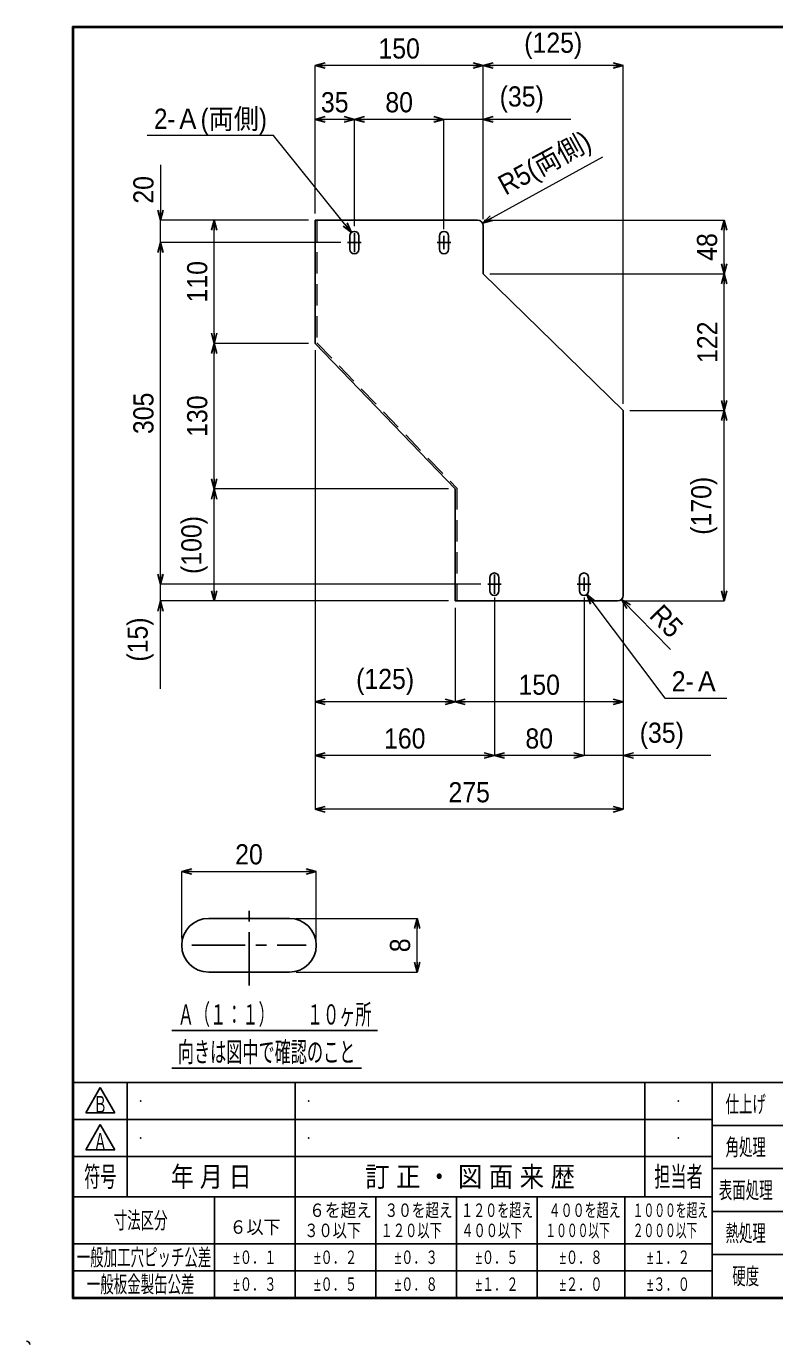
# Model space of a CAD drawing. Header units: millimetres. Extents: x -891 to 850, y -630 to 547.
# Drawn here: x -891 to -222, y -630 to 547 of the extents above; entities that cross this region are included whole.
import ezdxf
from ezdxf.enums import TextEntityAlignment as Align

# ---------------------------------------------------------------- set-up
doc = ezdxf.new("R2010")
doc.units = ezdxf.units.MM
doc.header["$LTSCALE"] = 1.5
doc.header["$PDSIZE"] = 1
doc.linetypes.add('CENTER', pattern=[50.8, 31.75, -6.35, 6.35, -6.35])
doc.linetypes.add('DASHED', pattern=[19.05, 12.7, -6.35])
for name, color, linetype in [('Layer0012', 7, 'Continuous'), ('Layer0013', 7, 'Continuous'), ('Layer0014', 7, 'Continuous')]:
    doc.layers.add(name, color=color, linetype=linetype)
doc.styles.add('dcStyle0', font='ＭＳ Ｐゴシック', dxfattribs={"width": 0.941176})
doc.dimstyles.new('dc_Radial01', dxfattribs={"dimtxt": 18, "dimasz": 9.000678, "dimexe": 0, "dimexo": 6, "dimgap": 6, "dimtad": 3, "dimdec": 1, "dimdsep": 46, "dimtxsty": 'dcStyle0', "dimblk1": 'OPEN30', "dimblk2": 'OPEN30', "dimsah": 1, "dimcen": 0.09, "dimclrd": 4, "dimclre": 4, "dimclrt": 4, "dimadec": 0, "dimazin": 2, "dimtfac": 1, "dimtdec": 4, "dimtofl": 0, "dimtmove": 0, "dimatfit": 3, "dimfxl": 1, "dimarcsym": 1})
doc.dimstyles.new('dc_Rotated', dxfattribs={"dimtxt": 18, "dimasz": 9.000678, "dimexe": 0, "dimexo": 6, "dimgap": 6, "dimtad": 3, "dimdec": 1, "dimdsep": 46, "dimtxsty": 'dcStyle0', "dimblk1": 'OPEN30', "dimblk2": 'OPEN30', "dimsah": 1, "dimcen": 0.09, "dimclrd": 4, "dimclre": 4, "dimclrt": 4, "dimadec": 0, "dimazin": 2, "dimtfac": 1, "dimtdec": 4, "dimtmove": 0, "dimatfit": 3, "dimfxl": 1, "dimarcsym": 1})

# ---------------------------------------------------------------- blocks, each defined once
blk = doc.blocks.new('DC_GROUP_AAD6-2740_4')
at = {"layer": 'Layer0014', "color": 2, "linetype": 'Continuous', "lineweight": 25}
for p, q in [((-838, -456), (-825, -433.5)), ((-825, -433.5), (-812, -456)), ((-812, -456), (-838, -456))]:
    blk.add_line(p, q, dxfattribs=at)
at = {"layer": 'Layer0014', "color": 2, "style": 'dcStyle0', "width": 0.769682}
blk.add_text('Ａ', height=15, dxfattribs=at).set_placement((-831, -456), (-819, -456), align=Align.FIT)
blk = doc.blocks.new('DC_GROUP_AAD6-2740_5')
at = {"layer": 'Layer0014', "color": 2, "linetype": 'Continuous', "lineweight": 25}
for p, q in [((-838, -423), (-825, -400.5)), ((-825, -400.5), (-812, -423)), ((-812, -423), (-838, -423))]:
    blk.add_line(p, q, dxfattribs=at)
at = {"layer": 'Layer0014', "color": 2, "style": 'dcStyle0', "width": 0.707699}
blk.add_text('Ｂ', height=15, dxfattribs=at).set_placement((-831, -423), (-819, -423), align=Align.FIT)
blk = doc.blocks.new('DC_GROUP_AAD6-2740_11')
at = {"layer": 'Layer0013', "color": 4, "linetype": 'Continuous', "lineweight": 25}
blk.add_line((-761.2, -383.1), (-592, -383.1), dxfattribs=at)
at = {"layer": 'Layer0013', "color": 4, "style": 'dcStyle0', "width": 0.586877}
blk.add_text('向きは図中で確認のこと', height=18, dxfattribs=at).set_placement((-755.8, -377.7), (-597.4, -377.7), align=Align.FIT)
blk = doc.blocks.new('DC_GROUP_AAD6-2740_12')
at = {"layer": 'Layer0013', "color": 4, "linetype": 'Continuous', "lineweight": 25}
blk.add_line((-761.2, -349.6), (-577.6, -349.6), dxfattribs=at)
at = {"layer": 'Layer0013', "color": 4, "style": 'dcStyle0', "width": 0.819365}
blk.add_text('Ａ（１：１）\u3000\u3000１０ヶ所', height=18, dxfattribs=at).set_placement((-755.8, -344.2), (-583, -344.2), align=Align.FIT)
blk = doc.blocks.new('_Open30')
at = {"color": 0, "linetype": 'ByBlock', "lineweight": -2}
for p, q in [((-1, 0.267949), (0, 0)), ((0, 0), (-1, -0.267949)), ((0, 0), (-1, 0))]:
    blk.add_line(p, q, dxfattribs=at)
blk = doc.blocks.new('DC_GROUP_AAD6-2740_13')
at = {"layer": 'Layer0013', "color": 4, "linetype": 'Continuous', "lineweight": 13}
for p, q in [((-390.9, 39.7), (-321.1, -52.8)), ((-321.1, -52.8), (-265.9, -52.8))]:
    blk.add_line(p, q, dxfattribs=at)
at = {"layer": 'Layer0013', "color": 4, "xscale": 9.000691601788276, "yscale": 9.000489481512767, "rotation": 127.0442621201611}
blk.add_blockref('_Open30', (-390.9, 39.7), dxfattribs=at)
at = {"layer": 'Layer0013', "color": 4, "style": 'dcStyle0', "width": 0.962335}
blk.add_text('2-Ａ', height=18, dxfattribs=at).set_placement((-315.1, -46.8), (-271.9, -46.8), align=Align.FIT)
blk = doc.blocks.new('DC_GROUP_AAD6-2740_14')
at = {"layer": 'Layer0013', "color": 4, "linetype": 'Continuous', "lineweight": 13}
for p, q in [((-670.3, 449.4), (-783.1, 449.4)), ((-600.8, 363), (-670.3, 449.4))]:
    blk.add_line(p, q, dxfattribs=at)
at = {"layer": 'Layer0013', "color": 4, "xscale": 9.000691601788276, "yscale": 9.000489481512767, "rotation": 308.8184039771172}
blk.add_blockref('_Open30', (-600.8, 363), dxfattribs=at)
at = {"layer": 'Layer0013', "color": 4, "style": 'dcStyle0', "width": 0.890393}
blk.add_text('2-Ａ(両側)', height=18, dxfattribs=at).set_placement((-777.1, 455.4), (-676.3, 455.4), align=Align.FIT)
blk = doc.blocks.new('*D6')
at = {"layer": 'Layer0012', "color": 4, "linetype": 'Continuous', "lineweight": 13}
for p, q in [((-352.3, 203.9), (-268.3, 203.9)), ((-268.3, 33.9), (-268.3, 203.9)), ((-357.3, 33.9), (-268.3, 33.9))]:
    blk.add_line(p, q, dxfattribs=at)
at = {"layer": 'Layer0012', "color": 4, "xscale": 9.000691601788276, "yscale": 9.000489481512767}
for p, rotation in [((-268.3, 203.9), 90), ((-268.3, 33.9), 270)]:
    blk.add_blockref('_Open30', p, dxfattribs=dict(at, rotation=rotation))
at = {"layer": 'Layer0012', "color": 4, "insert": (-274.3, 118.9), "char_height": 18, "attachment_point": 8, "rotation": 90, "style": 'dcStyle0'}
blk.add_mtext('\\T1.00;(170)', dxfattribs=at)
blk = doc.blocks.new('*D7')
at = {"layer": 'Layer0012', "color": 4, "linetype": 'Continuous', "lineweight": 13}
for p, q in [((-477.3, 325.9), (-268.3, 325.9)), ((-268.3, 203.9), (-268.3, 325.9)), ((-352.3, 203.9), (-268.3, 203.9))]:
    blk.add_line(p, q, dxfattribs=at)
at = {"layer": 'Layer0012', "color": 4, "xscale": 9.000691601788276, "yscale": 9.000489481512767}
for p, rotation in [((-268.3, 325.9), 90), ((-268.3, 203.9), 270)]:
    blk.add_blockref('_Open30', p, dxfattribs=dict(at, rotation=rotation))
at = {"layer": 'Layer0012', "color": 4, "insert": (-274.3, 264.9), "char_height": 18, "attachment_point": 8, "rotation": 90, "style": 'dcStyle0'}
blk.add_mtext('\\T1.00;122', dxfattribs=at)
blk = doc.blocks.new('*D8')
at = {"layer": 'Layer0012', "color": 4, "linetype": 'Continuous', "lineweight": 13}
for p, q in [((-482.3, 373.9), (-268.3, 373.9)), ((-268.3, 325.9), (-268.3, 373.9)), ((-477.3, 325.9), (-268.3, 325.9))]:
    blk.add_line(p, q, dxfattribs=at)
at = {"layer": 'Layer0012', "color": 4, "xscale": 9.000691601788276, "yscale": 9.000489481512767}
for p, rotation in [((-268.3, 373.9), 90), ((-268.3, 325.9), 270)]:
    blk.add_blockref('_Open30', p, dxfattribs=dict(at, rotation=rotation))
at = {"layer": 'Layer0012', "color": 4, "insert": (-274.3, 349.9), "char_height": 18, "attachment_point": 8, "rotation": 90, "style": 'dcStyle0'}
blk.add_mtext('\\T1.00;48', dxfattribs=at)
blk = doc.blocks.new('*D9')
at = {"layer": 'Layer0012', "color": 4, "linetype": 'Continuous', "lineweight": 13}
for p, q in [((-723.3, 33.9), (-723.3, 133.9)), ((-514.3, 133.9), (-723.3, 133.9)), ((-514.3, 33.9), (-723.3, 33.9))]:
    blk.add_line(p, q, dxfattribs=at)
at = {"layer": 'Layer0012', "color": 4, "xscale": 9.000691601788276, "yscale": 9.000489481512767}
for p, rotation in [((-723.3, 133.9), 90), ((-723.3, 33.9), 270)]:
    blk.add_blockref('_Open30', p, dxfattribs=dict(at, rotation=rotation))
at = {"layer": 'Layer0012', "color": 4, "insert": (-729.3, 83.9), "char_height": 18, "attachment_point": 8, "rotation": 90, "style": 'dcStyle0'}
blk.add_mtext('\\T1.00;(100)', dxfattribs=at)
blk = doc.blocks.new('*D10')
at = {"layer": 'Layer0012', "color": 4, "linetype": 'Continuous', "lineweight": 13}
for p, q in [((-723.3, 133.9), (-723.3, 263.9)), ((-639.3, 263.9), (-723.3, 263.9)), ((-514.3, 133.9), (-723.3, 133.9))]:
    blk.add_line(p, q, dxfattribs=at)
at = {"layer": 'Layer0012', "color": 4, "xscale": 9.000691601788276, "yscale": 9.000489481512767}
for p, rotation in [((-723.3, 263.9), 90), ((-723.3, 133.9), 270)]:
    blk.add_blockref('_Open30', p, dxfattribs=dict(at, rotation=rotation))
at = {"layer": 'Layer0012', "color": 4, "insert": (-729.3, 198.9), "char_height": 18, "attachment_point": 8, "rotation": 90, "style": 'dcStyle0'}
blk.add_mtext('\\T1.00;130', dxfattribs=at)
blk = doc.blocks.new('*D11')
at = {"layer": 'Layer0012', "color": 4, "linetype": 'Continuous', "lineweight": 13}
for p, q in [((-723.3, 263.9), (-723.3, 373.9)), ((-639.3, 373.9), (-723.3, 373.9)), ((-639.3, 263.9), (-723.3, 263.9))]:
    blk.add_line(p, q, dxfattribs=at)
at = {"layer": 'Layer0012', "color": 4, "xscale": 9.000691601788276, "yscale": 9.000489481512767}
for p, rotation in [((-723.3, 373.9), 90), ((-723.3, 263.9), 270)]:
    blk.add_blockref('_Open30', p, dxfattribs=dict(at, rotation=rotation))
at = {"layer": 'Layer0012', "color": 4, "insert": (-729.3, 318.9), "char_height": 18, "attachment_point": 8, "rotation": 90, "style": 'dcStyle0'}
blk.add_mtext('\\T1.00;110', dxfattribs=at)
blk = doc.blocks.new('*D12')
at = {"layer": 'Layer0012', "color": 4, "linetype": 'Continuous', "lineweight": 13}
for p, q in [((-771.3, 33.9), (-771.3, 48.9)), ((-485.3, 48.9), (-771.3, 48.9)), ((-514.3, 33.9), (-771.3, 33.9)), ((-771.3, -44.4), (-771.3, 33.9))]:
    blk.add_line(p, q, dxfattribs=at)
at = {"layer": 'Layer0012', "color": 4, "xscale": 9.000691601788276, "yscale": 9.000489481512767, "rotation": 90}
blk.add_blockref('_Open30', (-771.3, 33.9), dxfattribs=at)
at = {"layer": 'Layer0012', "color": 4, "insert": (-777.3, 19.2), "char_height": 18, "attachment_point": 9, "rotation": 90, "style": 'dcStyle0'}
blk.add_mtext('\\T1.00;(15)', dxfattribs=at)
blk = doc.blocks.new('*D13')
at = {"layer": 'Layer0012', "color": 4, "linetype": 'Continuous', "lineweight": 13}
for p, q in [((-771.3, 48.9), (-771.3, 353.9)), ((-610.3, 353.9), (-771.3, 353.9)), ((-485.3, 48.9), (-771.3, 48.9))]:
    blk.add_line(p, q, dxfattribs=at)
at = {"layer": 'Layer0012', "color": 4, "xscale": 9.000691601788276, "yscale": 9.000489481512767}
for p, rotation in [((-771.3, 353.9), 90), ((-771.3, 48.9), 270)]:
    blk.add_blockref('_Open30', p, dxfattribs=dict(at, rotation=rotation))
at = {"layer": 'Layer0012', "color": 4, "insert": (-777.3, 201.4), "char_height": 18, "attachment_point": 8, "rotation": 90, "style": 'dcStyle0'}
blk.add_mtext('\\T1.00;305', dxfattribs=at)
blk = doc.blocks.new('*D14')
at = {"layer": 'Layer0012', "color": 4, "linetype": 'Continuous', "lineweight": 13}
for p, q in [((-771.3, 423.4), (-771.3, 373.9)), ((-771.3, 353.9), (-771.3, 373.9)), ((-639.3, 373.9), (-771.3, 373.9)), ((-610.3, 353.9), (-771.3, 353.9))]:
    blk.add_line(p, q, dxfattribs=at)
at = {"layer": 'Layer0012', "color": 4, "xscale": 9.000691601788276, "yscale": 9.000489481512767, "rotation": 270}
blk.add_blockref('_Open30', (-771.3, 373.9), dxfattribs=at)
at = {"layer": 'Layer0012', "color": 4, "insert": (-777.3, 388.6), "char_height": 18, "attachment_point": 7, "rotation": 90, "style": 'dcStyle0'}
blk.add_mtext('\\T1.00;20', dxfattribs=at)
blk = doc.blocks.new('*D15')
at = {"layer": 'Layer0012', "color": 4, "linetype": 'Continuous', "lineweight": 13}
for p, q in [((-483.3, 463.9), (-518.3, 463.9)), ((-518.3, 365.9), (-518.3, 463.9)), ((-483.3, 374.9), (-483.3, 463.9)), ((-405, 463.9), (-483.3, 463.9))]:
    blk.add_line(p, q, dxfattribs=at)
at = {"layer": 'Layer0012', "color": 4, "xscale": 9.000691601788276, "yscale": 9.000489481512767, "rotation": 180}
blk.add_blockref('_Open30', (-483.3, 463.9), dxfattribs=at)
at = {"layer": 'Layer0012', "color": 4, "insert": (-468.6, 469.9), "char_height": 18, "attachment_point": 7, "style": 'dcStyle0'}
blk.add_mtext('\\T1.00;(35)', dxfattribs=at)
blk = doc.blocks.new('*D16')
at = {"layer": 'Layer0012', "color": 4, "linetype": 'Continuous', "lineweight": 13}
for p, q in [((-518.3, 463.9), (-598.3, 463.9)), ((-598.3, 368.4), (-598.3, 463.9)), ((-518.3, 365.9), (-518.3, 463.9))]:
    blk.add_line(p, q, dxfattribs=at)
at = {"layer": 'Layer0012', "color": 4, "xscale": 9.000691601788276, "yscale": 9.000489481512767}
for p, rotation in [((-598.3, 463.9), 180), ((-518.3, 463.9), 360)]:
    blk.add_blockref('_Open30', p, dxfattribs=dict(at, rotation=rotation))
at = {"layer": 'Layer0012', "color": 4, "insert": (-558.3, 469.9), "char_height": 18, "attachment_point": 8, "style": 'dcStyle0'}
blk.add_mtext('\\T1.00;80', dxfattribs=at)
blk = doc.blocks.new('*D17')
at = {"layer": 'Layer0012', "color": 4, "linetype": 'Continuous', "lineweight": 13}
for p, q in [((-598.3, 463.9), (-633.3, 463.9)), ((-633.3, 379.9), (-633.3, 463.9)), ((-598.3, 368.4), (-598.3, 463.9))]:
    blk.add_line(p, q, dxfattribs=at)
at = {"layer": 'Layer0012', "color": 4, "xscale": 9.000691601788276, "yscale": 9.000489481512767}
for p, rotation in [((-633.3, 463.9), 180), ((-598.3, 463.9), 360)]:
    blk.add_blockref('_Open30', p, dxfattribs=dict(at, rotation=rotation))
at = {"layer": 'Layer0012', "color": 4, "insert": (-615.8, 469.9), "char_height": 18, "attachment_point": 8, "style": 'dcStyle0'}
blk.add_mtext('\\T1.00;35', dxfattribs=at)
blk = doc.blocks.new('*D18')
at = {"layer": 'Layer0012', "color": 4, "linetype": 'Continuous', "lineweight": 13}
for p, q in [((-358.3, 511.9), (-483.3, 511.9)), ((-483.3, 374.9), (-483.3, 511.9)), ((-358.3, 209.9), (-358.3, 511.9))]:
    blk.add_line(p, q, dxfattribs=at)
at = {"layer": 'Layer0012', "color": 4, "xscale": 9.000691601788276, "yscale": 9.000489481512767}
for p, rotation in [((-483.3, 511.9), 180), ((-358.3, 511.9), 360)]:
    blk.add_blockref('_Open30', p, dxfattribs=dict(at, rotation=rotation))
at = {"layer": 'Layer0012', "color": 4, "insert": (-420.8, 517.9), "char_height": 18, "attachment_point": 8, "style": 'dcStyle0'}
blk.add_mtext('\\T1.00;(125)', dxfattribs=at)
blk = doc.blocks.new('*D19')
at = {"layer": 'Layer0012', "color": 4, "linetype": 'Continuous', "lineweight": 13}
for p, q in [((-483.3, 511.9), (-633.3, 511.9)), ((-633.3, 379.9), (-633.3, 511.9)), ((-483.3, 374.9), (-483.3, 511.9))]:
    blk.add_line(p, q, dxfattribs=at)
at = {"layer": 'Layer0012', "color": 4, "xscale": 9.000691601788276, "yscale": 9.000489481512767}
for p, rotation in [((-633.3, 511.9), 180), ((-483.3, 511.9), 360)]:
    blk.add_blockref('_Open30', p, dxfattribs=dict(at, rotation=rotation))
at = {"layer": 'Layer0012', "color": 4, "insert": (-558.3, 517.9), "char_height": 18, "attachment_point": 8, "style": 'dcStyle0'}
blk.add_mtext('\\T1.00;150', dxfattribs=at)
blk = doc.blocks.new('*D20')
at = {"layer": 'Layer0012', "color": 4, "linetype": 'Continuous', "lineweight": 13}
for p, q in [((-508.3, 27.9), (-508.3, -56.1)), ((-358.3, 32.9), (-358.3, -56.1)), ((-358.3, -56.1), (-508.3, -56.1))]:
    blk.add_line(p, q, dxfattribs=at)
at = {"layer": 'Layer0012', "color": 4, "xscale": 9.000691601788276, "yscale": 9.000489481512767}
for p, rotation in [((-508.3, -56.1), 180), ((-358.3, -56.1), 360)]:
    blk.add_blockref('_Open30', p, dxfattribs=dict(at, rotation=rotation))
at = {"layer": 'Layer0012', "color": 4, "insert": (-433.3, -50.1), "char_height": 18, "attachment_point": 8, "style": 'dcStyle0'}
blk.add_mtext('\\T1.00;150', dxfattribs=at)
blk = doc.blocks.new('*D21')
at = {"layer": 'Layer0012', "color": 4, "linetype": 'Continuous', "lineweight": 13}
for p, q in [((-633.3, 257.9), (-633.3, -56.1)), ((-508.3, 27.9), (-508.3, -56.1)), ((-508.3, -56.1), (-633.3, -56.1))]:
    blk.add_line(p, q, dxfattribs=at)
at = {"layer": 'Layer0012', "color": 4, "xscale": 9.000691601788276, "yscale": 9.000489481512767}
for p, rotation in [((-633.3, -56.1), 180), ((-508.3, -56.1), 360)]:
    blk.add_blockref('_Open30', p, dxfattribs=dict(at, rotation=rotation))
at = {"layer": 'Layer0012', "color": 4, "insert": (-570.8, -50.1), "char_height": 18, "attachment_point": 8, "style": 'dcStyle0'}
blk.add_mtext('\\T1.00;(125)', dxfattribs=at)
blk = doc.blocks.new('*D22')
at = {"layer": 'Layer0012', "color": 4, "linetype": 'Continuous', "lineweight": 13}
for p, q in [((-393.3, 36.9), (-393.3, -104.1)), ((-358.3, 32.9), (-358.3, -104.1)), ((-358.3, -104.1), (-393.3, -104.1)), ((-280, -104.1), (-358.3, -104.1))]:
    blk.add_line(p, q, dxfattribs=at)
at = {"layer": 'Layer0012', "color": 4, "xscale": 9.000691601788276, "yscale": 9.000489481512767, "rotation": 180}
blk.add_blockref('_Open30', (-358.3, -104.1), dxfattribs=at)
at = {"layer": 'Layer0012', "color": 4, "insert": (-343.6, -98.1), "char_height": 18, "attachment_point": 7, "style": 'dcStyle0'}
blk.add_mtext('\\T1.00;(35)', dxfattribs=at)
blk = doc.blocks.new('*D23')
at = {"layer": 'Layer0012', "color": 4, "linetype": 'Continuous', "lineweight": 13}
for p, q in [((-473.3, 36.9), (-473.3, -104.1)), ((-393.3, 36.9), (-393.3, -104.1)), ((-393.3, -104.1), (-473.3, -104.1))]:
    blk.add_line(p, q, dxfattribs=at)
at = {"layer": 'Layer0012', "color": 4, "xscale": 9.000691601788276, "yscale": 9.000489481512767}
for p, rotation in [((-473.3, -104.1), 180), ((-393.3, -104.1), 360)]:
    blk.add_blockref('_Open30', p, dxfattribs=dict(at, rotation=rotation))
at = {"layer": 'Layer0012', "color": 4, "insert": (-433.3, -98.1), "char_height": 18, "attachment_point": 8, "style": 'dcStyle0'}
blk.add_mtext('\\T1.00;80', dxfattribs=at)
blk = doc.blocks.new('*D24')
at = {"layer": 'Layer0012', "color": 4, "linetype": 'Continuous', "lineweight": 13}
for p, q in [((-633.3, 257.9), (-633.3, -104.1)), ((-473.3, 36.9), (-473.3, -104.1)), ((-473.3, -104.1), (-633.3, -104.1))]:
    blk.add_line(p, q, dxfattribs=at)
at = {"layer": 'Layer0012', "color": 4, "xscale": 9.000691601788276, "yscale": 9.000489481512767}
for p, rotation in [((-633.3, -104.1), 180), ((-473.3, -104.1), 360)]:
    blk.add_blockref('_Open30', p, dxfattribs=dict(at, rotation=rotation))
at = {"layer": 'Layer0012', "color": 4, "insert": (-553.3, -98.1), "char_height": 18, "attachment_point": 8, "style": 'dcStyle0'}
blk.add_mtext('\\T1.00;160', dxfattribs=at)
blk = doc.blocks.new('*D25')
at = {"layer": 'Layer0012', "color": 4, "linetype": 'Continuous', "lineweight": 13}
for p, q in [((-633.3, 257.9), (-633.3, -152.1)), ((-358.3, 32.9), (-358.3, -152.1)), ((-358.3, -152.1), (-633.3, -152.1))]:
    blk.add_line(p, q, dxfattribs=at)
at = {"layer": 'Layer0012', "color": 4, "xscale": 9.000691601788276, "yscale": 9.000489481512767}
for p, rotation in [((-633.3, -152.1), 180), ((-358.3, -152.1), 360)]:
    blk.add_blockref('_Open30', p, dxfattribs=dict(at, rotation=rotation))
at = {"layer": 'Layer0012', "color": 4, "insert": (-495.8, -146.1), "char_height": 18, "attachment_point": 8, "style": 'dcStyle0'}
blk.add_mtext('\\T1.00;275', dxfattribs=at)
blk = doc.blocks.new('*D45')
at = {"layer": 'Layer0012', "color": 4, "linetype": 'Continuous', "lineweight": 13}
for p, q in [((-752.3, -207.5), (-632.3, -207.5)), ((-752.3, -267.5), (-752.3, -207.5)), ((-632.3, -267.5), (-632.3, -207.5))]:
    blk.add_line(p, q, dxfattribs=at)
at = {"layer": 'Layer0012', "color": 4, "xscale": 9.000691601788276, "yscale": 9.000489481512767}
for p, rotation in [((-752.3, -207.5), 180), ((-632.3, -207.5), 360)]:
    blk.add_blockref('_Open30', p, dxfattribs=dict(at, rotation=rotation))
at = {"layer": 'Layer0012', "color": 4, "insert": (-692.3, -201.5), "char_height": 18, "attachment_point": 8, "style": 'dcStyle0'}
blk.add_mtext('\\T1.00;20', dxfattribs=at)
blk = doc.blocks.new('*D46')
at = {"layer": 'Layer0012', "color": 4, "linetype": 'Continuous', "lineweight": 13}
for p, q in [((-650.3, -249.5), (-542.3, -249.5)), ((-542.3, -297.5), (-542.3, -249.5)), ((-650.3, -297.5), (-542.3, -297.5))]:
    blk.add_line(p, q, dxfattribs=at)
at = {"layer": 'Layer0012', "color": 4, "xscale": 9.000691601788276, "yscale": 9.000489481512767}
for p, rotation in [((-542.3, -249.5), 90), ((-542.3, -297.5), 270)]:
    blk.add_blockref('_Open30', p, dxfattribs=dict(at, rotation=rotation))
at = {"layer": 'Layer0012', "color": 4, "insert": (-548.3, -273.5), "char_height": 18, "attachment_point": 8, "rotation": 90, "style": 'dcStyle0'}
blk.add_mtext('\\T1.00;8', dxfattribs=at)
blk = doc.blocks.new('*D62')
at = {"layer": 'Layer0012', "color": 4, "linetype": 'Continuous', "lineweight": 13}
blk.add_line((-316.2, -9.4), (-359.8, 35.3), dxfattribs=at)
at = {"layer": 'Layer0012', "color": 4, "xscale": 9.000691601788276, "yscale": 9.000489481512767, "rotation": 134.3242272324107}
blk.add_blockref('_Open30', (-359.8, 35.3), dxfattribs=at)
at = {"layer": 'Layer0012', "color": 4, "insert": (-336.2, 19.7), "char_height": 18, "attachment_point": 7, "rotation": 314.3242, "style": 'dcStyle0'}
blk.add_mtext('\\T1.00;R5', dxfattribs=at)
blk = doc.blocks.new('*D70')
at = {"layer": 'Layer0012', "color": 4, "linetype": 'Continuous', "lineweight": 13}
blk.add_line((-376.9, 430.1), (-483.9, 371.3), dxfattribs=at)
at = {"layer": 'Layer0012', "color": 4, "xscale": 9.000691601788276, "yscale": 9.000489481512767, "rotation": 208.7932183573621}
blk.add_blockref('_Open30', (-483.9, 371.3), dxfattribs=at)
at = {"layer": 'Layer0012', "color": 4, "insert": (-460.8, 390.9), "char_height": 18, "attachment_point": 7, "rotation": 28.7932, "style": 'dcStyle0'}
blk.add_mtext('\\T1.00;R5(両側)', dxfattribs=at)
blk = doc.blocks.new('DC_GROUP_AAD6-2740_10')
at = {"color": 2, "linetype": 'CENTER', "lineweight": 25}
for p, q in [((-692.3, -309.5), (-692.3, -237.5)), ((-692.3, -309.5), (-692.3, -237.5)), ((-743.3, -273.5), (-641.3, -273.5))]:
    blk.add_line(p, q, dxfattribs=at)
at = {"color": 3, "linetype": 'Continuous', "lineweight": 25}
for p, q in [((-656.3, -249.5), (-728.3, -249.5)), ((-656.3, -297.5), (-728.3, -297.5))]:
    blk.add_line(p, q, dxfattribs=at)
for centre, start, end in [((-728.3, -273.5), 90, 270), ((-656.3, -273.5), 270, 90)]:
    blk.add_arc(centre, 24, start, end, dxfattribs=at)
blk = doc.blocks.new('DC_GROUP_AAD6-2740_29')
at = {"color": 2, "linetype": 'CENTER', "lineweight": 25}
for p, q in [((-479.3, 48.9), (-467.3, 48.9)), ((-479.3, 48.9), (-467.3, 48.9)), ((-473.3, 57.4), (-473.3, 40.4)), ((-473.3, 54.9), (-473.3, 42.9))]:
    blk.add_line(p, q, dxfattribs=at)
at = {"color": 3, "linetype": 'Continuous', "lineweight": 25}
for p, q in [((-477.3, 42.9), (-477.3, 54.9)), ((-469.3, 42.9), (-469.3, 54.9))]:
    blk.add_line(p, q, dxfattribs=at)
for centre, start, end in [((-473.3, 54.9), 0, 180), ((-473.3, 42.9), 180, 0)]:
    blk.add_arc(centre, 4, start, end, dxfattribs=at)
blk = doc.blocks.new('DC_GROUP_AAD6-2740_28')
at = {"color": 3, "linetype": 'Continuous', "lineweight": 25}
for p, q in [((-633.3, 373.9), (-488.3, 373.9)), ((-633.3, 373.9), (-633.3, 263.9)), ((-483.3, 368.9), (-483.3, 325.9)), ((-602.3, 347.9), (-602.3, 359.9)), ((-594.3, 347.9), (-594.3, 359.9)), ((-522.3, 347.9), (-522.3, 359.9)), ((-514.3, 347.9), (-514.3, 359.9)), ((-483.3, 325.9), (-358.3, 203.9)), ((-633.3, 263.9), (-508.3, 133.9)), ((-358.3, 203.9), (-358.3, 38.9)), ((-508.3, 133.9), (-508.3, 33.9)), ((-397.3, 42.9), (-397.3, 54.9)), ((-389.3, 42.9), (-389.3, 54.9)), ((-363.3, 33.9), (-508.3, 33.9))]:
    blk.add_line(p, q, dxfattribs=at)
at = {"color": 3, "linetype": 'DASHED', "lineweight": 18}
for p, q in [((-631.7, 373.9), (-631.7, 264.5)), ((-631.7, 264.5), (-506.7, 134.5)), ((-506.7, 134.5), (-506.7, 33.9))]:
    blk.add_line(p, q, dxfattribs=at)
at = {"color": 2, "linetype": 'CENTER', "lineweight": 25}
for p, q in [((-604.3, 353.9), (-592.3, 353.9)), ((-604.3, 353.9), (-592.3, 353.9)), ((-598.3, 362.4), (-598.3, 345.4)), ((-598.3, 359.9), (-598.3, 347.9)), ((-524.3, 353.9), (-512.3, 353.9)), ((-518.3, 359.9), (-518.3, 347.9)), ((-399.3, 48.9), (-387.3, 48.9)), ((-393.3, 54.9), (-393.3, 42.9))]:
    blk.add_line(p, q, dxfattribs=at)
at = {"color": 3, "linetype": 'Continuous', "lineweight": 25}
for centre, radius, start, end in [((-488.3, 368.9), 5, 0, 90), ((-598.3, 359.9), 4, 0, 180), ((-518.3, 359.9), 4, 0, 180), ((-598.3, 347.9), 4, 180, 0), ((-518.3, 347.9), 4, 180, 0), ((-393.3, 54.9), 4, 0, 180), ((-393.3, 42.9), 4, 180, 0), ((-363.3, 38.9), 5, 270, 0)]:
    blk.add_arc(centre, radius, start, end, dxfattribs=at)
at = {"linetype": 'Continuous'}
blk.add_blockref('DC_GROUP_AAD6-2740_29', (0, 0), dxfattribs=at)

msp = doc.modelspace()

# ---------------------------------------------------------------- linework, layer by layer
at = {"layer": 'Layer0014', "color": 3, "linetype": 'Continuous', "lineweight": 25}
for p, q in [((849.9, 546.9), (-849.9, 546.9)), ((-849.9, 546.9), (-849.9, -588.9)), ((-849, -588), (-849, 546)), ((-849, 546), (849, 546)), ((849, -396), (-849, -396)), ((-801, -498), (-801, -396)), ((-651, -498), (-651, -396)), ((-339, -498), (-339, -396)), ((-279, -396), (-279, -588)), ((-849, -429), (-279, -429)), ((-279, -434.4), (9, -434.4)), ((-849, -462), (-279, -462)), ((-279, -472.8), (9, -472.8)), ((-849, -498), (-279, -498)), ((-723, -498), (-723, -588)), ((-279, -511.2), (9, -511.2)), ((-279, -540), (-849, -540)), ((-279, -549.6), (9, -549.6)), ((-279, -564), (-849, -564)), ((849, -588), (-849, -588)), ((-849.9, -588.9), (849.9, -588.9))]:
    msp.add_line(p, q, dxfattribs=at)
at = {"layer": 'Layer0014', "color": 4, "linetype": 'Continuous', "lineweight": 25}
for p, q in [((-651, -498), (-651, -588)), ((-579, -498), (-579, -588)), ((-507, -498), (-507, -588)), ((-435, -498), (-435, -588)), ((-357, -498), (-357, -588))]:
    msp.add_line(p, q, dxfattribs=at)
at = {"layer": 'Layer0014', "color": 5, "linetype": 'Continuous', "lineweight": 25}
msp.add_arc((-891, -630), 3, 0, 90, dxfattribs=at)
at = {"layer": 'Layer0014', "color": 5, "linetype": 'Continuous'}
for p in [(-789, -412.5), (-639, -412.5), (-309, -412.5), (-789, -445.5), (-639, -445.5), (-309, -445.5)]:
    msp.add_point(p, dxfattribs=at)

# ---------------------------------------------------------------- block references
at = {"linetype": 'Continuous'}
for name in ['DC_GROUP_AAD6-2740_28', 'DC_GROUP_AAD6-2740_10']:
    msp.add_blockref(name, (0, 0), dxfattribs=at)
at = {"layer": 'Layer0013', "linetype": 'Continuous'}
for name in ['DC_GROUP_AAD6-2740_14', 'DC_GROUP_AAD6-2740_13', 'DC_GROUP_AAD6-2740_12', 'DC_GROUP_AAD6-2740_11']:
    msp.add_blockref(name, (0, 0), dxfattribs=at)
at = {"layer": 'Layer0014', "linetype": 'Continuous'}
for name in ['DC_GROUP_AAD6-2740_5', 'DC_GROUP_AAD6-2740_4']:
    msp.add_blockref(name, (0, 0), dxfattribs=at)

# ---------------------------------------------------------------- texts
at = {"layer": 'Layer0014', "color": 2, "style": 'dcStyle0'}
for s, height, width, p, p2 in [('仕上げ', 15, 0.553553, (-267, -422.7), (-231, -422.7)), ('角処理', 15, 0.55, (-267, -461.1), (-231, -461.1)), ('符号', 18, 0.55, (-839.4, -489), (-810.6, -489)), ('年 月 日', 18, 0.761909, (-762, -489), (-690, -489)), ('訂 正 ・ 図 面 来 歴', 18, 0.858543, (-588.6, -489), (-401.4, -489)), ('担当者', 18, 0.55, (-330.6, -489), (-287.4, -489)), ('表面処理', 15, 0.55, (-273, -499.5), (-225, -499.5)), ('   ６を超え', 12, 0.883925, (-649.8, -516), (-582.6, -516)), ('  ３０を超え', 12, 0.813175, (-577.8, -516), (-510.6, -516)), (' １２０を超え', 12, 0.752912, (-505.8, -516), (-438.6, -516)), (' ４００を超え', 12, 0.752912, (-427.8, -516), (-360.6, -516)), ('１０００を超え', 12, 0.700964, (-349.8, -516), (-282.6, -516)), ('寸法区分', 15, 0.55, (-813, -526.5), (-765, -526.5)), ('   ６以下', 12, 0.917262, (-721.8, -531), (-664.2, -531)), ('  ３０以下', 12, 0.829851, (-649.8, -534), (-592.2, -534)), (' １２０以下', 12, 0.75765, (-577.8, -534), (-520.2, -534)), (' ４００以下', 12, 0.75765, (-505.8, -534), (-448.2, -534)), ('１０００以下', 12, 0.697008, (-427.8, -534), (-370.2, -534)), ('２０００以下', 12, 0.697008, (-349.8, -534), (-292.2, -534)), ('熱処理', 15, 0.55, (-267, -537.9), (-231, -537.9)), ('一般加工穴ピッチ公差', 15, 0.578487, (-846, -559.5), (-726, -559.5)), ('±０．１', 12, 0.725681, (-706.2, -558), (-667.8, -558)), ('±０．２', 12, 0.725681, (-634.2, -558), (-595.8, -558)), ('±０．３', 12, 0.725681, (-562.2, -558), (-523.8, -558)), ('±０．５', 12, 0.725681, (-490.2, -558), (-451.8, -558)), ('±０．８', 12, 0.725681, (-415.2, -558), (-376.8, -558)), ('±１．２', 12, 0.725681, (-337.2, -558), (-298.8, -558)), ('硬度', 15, 0.55, (-261, -576.3), (-237, -576.3)), ('一般板金製缶公差', 15, 0.55, (-837, -583.5), (-741, -583.5)), ('±０．３', 12, 0.725681, (-706.2, -582), (-667.8, -582)), ('±０．５', 12, 0.725681, (-634.2, -582), (-595.8, -582)), ('±０．８', 12, 0.725681, (-562.2, -582), (-523.8, -582)), ('±１．２', 12, 0.725681, (-490.2, -582), (-451.8, -582)), ('±２．０', 12, 0.725681, (-415.2, -582), (-376.8, -582)), ('±３．０', 12, 0.725681, (-337.2, -582), (-298.8, -582))]:
    msp.add_text(s, height=height, dxfattribs=dict(at, width=width)).set_placement(p, p2, align=Align.FIT)

# ---------------------------------------------------------------- dimensions: what is measured, and where the dimension line sits
at = {"layer": 'Layer0012', "linetype": 'Continuous', "lineweight": 13}
for base, p1, p2, override, picture, middle in [((-633.328, 511.886), (-483.328, 368.886), (-633.328, 373.886), {"dimtxt": 18, "dimasz": 9.000678, "dimexe": 0, "dimexo": 6, "dimgap": 6, "dimtad": 3, "dimtih": 0, "dimtoh": 0, "dimdec": 1, "dimlfac": 1, "dimzin": 8, "dimtxsty": 'dcStyle0', "dimblk1": 'Open30', "dimblk2": 'Open30', "dimsah": 1, "dimclrd": 4, "dimclre": 4, "dimclrt": 4, "dimazin": 2, "dimtofl": 1, "dimtolj": 0, "dimtzin": 8, "dimarcsym": 1}, '*D19', (-558.328, 511.886)), ((-633.328, 463.886), (-598.328, 362.386), (-633.328, 373.886), {"dimtxt": 18, "dimasz": 9.000678, "dimexe": 0, "dimexo": 6, "dimgap": 6, "dimtad": 3, "dimtih": 0, "dimtoh": 0, "dimdec": 1, "dimlfac": 1, "dimzin": 8, "dimtxsty": 'dcStyle0', "dimblk1": 'Open30', "dimblk2": 'Open30', "dimsah": 1, "dimclrd": 4, "dimclre": 4, "dimclrt": 4, "dimazin": 2, "dimtofl": 1, "dimtolj": 0, "dimtzin": 8, "dimarcsym": 1}, '*D17', (-615.828, 463.886)), ((-598.328, 463.886), (-518.328, 359.886), (-598.328, 362.386), {"dimtxt": 18, "dimasz": 9.000678, "dimexe": 0, "dimexo": 6, "dimgap": 6, "dimtad": 3, "dimtih": 0, "dimtoh": 0, "dimdec": 1, "dimlfac": 1, "dimzin": 8, "dimtxsty": 'dcStyle0', "dimblk1": 'Open30', "dimblk2": 'Open30', "dimsah": 1, "dimclrd": 4, "dimclre": 4, "dimclrt": 4, "dimazin": 2, "dimtofl": 1, "dimtolj": 0, "dimtzin": 8, "dimarcsym": 1}, '*D16', (-558.328, 463.886)), ((-633.328, -104.114), (-473.328, 42.886), (-633.328, 263.886), {"dimtxt": 18, "dimasz": 9.000678, "dimexe": 0, "dimexo": 6, "dimgap": 6, "dimtad": 3, "dimtih": 0, "dimtoh": 0, "dimdec": 1, "dimlfac": 1, "dimzin": 8, "dimtxsty": 'dcStyle0', "dimblk1": 'Open30', "dimblk2": 'Open30', "dimsah": 1, "dimclrd": 4, "dimclre": 4, "dimclrt": 4, "dimazin": 2, "dimtofl": 1, "dimtolj": 0, "dimtzin": 8, "dimarcsym": 1}, '*D24', (-553.328, -104.114)), ((-633.328, -152.114), (-358.328, 38.886), (-633.328, 263.886), {"dimtxt": 18, "dimasz": 9.000678, "dimexe": 0, "dimexo": 6, "dimgap": 6, "dimtad": 3, "dimtih": 0, "dimtoh": 0, "dimdec": 1, "dimlfac": 1, "dimzin": 8, "dimtxsty": 'dcStyle0', "dimblk1": 'Open30', "dimblk2": 'Open30', "dimsah": 1, "dimclrd": 4, "dimclre": 4, "dimclrt": 4, "dimazin": 2, "dimtofl": 1, "dimtolj": 0, "dimtzin": 8, "dimarcsym": 1}, '*D25', (-495.828, -152.114)), ((-508.328, -56.114), (-358.328, 38.886), (-508.328, 33.886), {"dimtxt": 18, "dimasz": 9.000678, "dimexe": 0, "dimexo": 6, "dimgap": 6, "dimtad": 3, "dimtih": 0, "dimtoh": 0, "dimdec": 1, "dimlfac": 1, "dimzin": 8, "dimtxsty": 'dcStyle0', "dimblk1": 'Open30', "dimblk2": 'Open30', "dimsah": 1, "dimclrd": 4, "dimclre": 4, "dimclrt": 4, "dimazin": 2, "dimtofl": 1, "dimtolj": 0, "dimtzin": 8, "dimarcsym": 1}, '*D20', (-433.328, -56.114)), ((-473.328, -104.114), (-393.328, 42.886), (-473.328, 42.886), {"dimtxt": 18, "dimasz": 9.000678, "dimexe": 0, "dimexo": 6, "dimgap": 6, "dimtad": 3, "dimtih": 0, "dimtoh": 0, "dimdec": 1, "dimlfac": 1, "dimzin": 8, "dimtxsty": 'dcStyle0', "dimblk1": 'Open30', "dimblk2": 'Open30', "dimsah": 1, "dimclrd": 4, "dimclre": 4, "dimclrt": 4, "dimazin": 2, "dimtofl": 1, "dimtolj": 0, "dimtzin": 8, "dimarcsym": 1}, '*D23', (-433.328, -104.114)), ((-632.325, -207.479), (-752.325, -273.479), (-632.325, -273.479), {"dimtxt": 18, "dimasz": 9.000678, "dimexe": 0, "dimexo": 6, "dimgap": 6, "dimtad": 3, "dimtih": 0, "dimtoh": 0, "dimdec": 1, "dimlfac": 0.166667, "dimzin": 8, "dimtxsty": 'dcStyle0', "dimblk1": 'Open30', "dimblk2": 'Open30', "dimsah": 1, "dimclrd": 4, "dimclre": 4, "dimclrt": 4, "dimazin": 2, "dimtofl": 1, "dimtolj": 0, "dimtzin": 8, "dimarcsym": 1}, '*D45', (-692.325, -207.479))]:
    dim = msp.add_linear_dim(base=base, p1=p1, p2=p2, dimstyle='dc_Rotated', override=override, dxfattribs=at)
    dim.commit()
    dim.dimension.update_dxf_attribs({"geometry": picture, "text_midpoint": middle, "dimtype": 160})
for base, p1, p2, picture, middle in [((-483.328, 511.886), (-358.328, 203.886), (-483.328, 368.886), '*D18', (-420.828, 511.886)), ((-518.328, 463.886), (-483.328, 368.886), (-518.328, 359.886), '*D15', (-439.834, 463.886)), ((-633.328, -56.114), (-508.328, 33.886), (-633.328, 263.886), '*D21', (-570.828, -56.114)), ((-393.328, -104.114), (-358.328, 38.886), (-393.328, 42.886), '*D22', (-314.834, -104.114))]:
    dim = msp.add_linear_dim(base=base, p1=p1, p2=p2, text='(<>)', dimstyle='dc_Rotated', override={"dimtxt": 18, "dimasz": 9.000678, "dimexe": 0, "dimexo": 6, "dimgap": 6, "dimtad": 3, "dimtih": 0, "dimtoh": 0, "dimdec": 1, "dimlfac": 1, "dimzin": 8, "dimtxsty": 'dcStyle0', "dimblk1": 'Open30', "dimblk2": 'Open30', "dimsah": 1, "dimclrd": 4, "dimclre": 4, "dimclrt": 4, "dimazin": 2, "dimtofl": 1, "dimtolj": 0, "dimtzin": 8, "dimarcsym": 1}, dxfattribs=at)
    dim.commit()
    dim.dimension.update_dxf_attribs({"geometry": picture, "text_midpoint": middle, "dimtype": 160})
for center, mpoint, text, picture, middle in [((-488.328, 368.886), (-483.946, 371.295), 'R5(両側)', '*D70', (-420.055, 406.409)), ((-363.328, 38.886), (-359.834, 35.309), 'R5', '*D62', (-330.405, 5.178))]:
    dim = msp.add_radius_dim(center=center, mpoint=mpoint, text=text, dimstyle='dc_Radial01', override={"dimtxt": 18, "dimasz": 9.000678, "dimexe": 0, "dimexo": 6, "dimgap": 6, "dimtad": 3, "dimtih": 0, "dimtoh": 0, "dimdec": 1, "dimlfac": 1, "dimzin": 8, "dimtxsty": 'dcStyle0', "dimblk1": 'Open30', "dimblk2": 'Open30', "dimsah": 1, "dimclrd": 4, "dimclre": 4, "dimclrt": 4, "dimazin": 2, "dimtolj": 0, "dimtzin": 8, "dimarcsym": 1}, dxfattribs=at)
    dim.commit()
    dim.dimension.update_dxf_attribs({"geometry": picture, "text_midpoint": middle, "dimtype": 164})
for base, p1, p2, override, picture, middle in [((-771.328, 373.886), (-604.328, 353.886), (-633.328, 373.886), {"dimtxt": 18, "dimasz": 9.000678, "dimexe": 0, "dimexo": 6, "dimgap": 6, "dimtad": 3, "dimtih": 0, "dimtoh": 0, "dimdec": 1, "dimlfac": 1, "dimzin": 8, "dimtxsty": 'dcStyle0', "dimblk1": 'Open30', "dimblk2": 'Open30', "dimsah": 1, "dimclrd": 4, "dimclre": 4, "dimclrt": 4, "dimazin": 2, "dimtofl": 1, "dimtolj": 0, "dimtzin": 8, "dimarcsym": 1}, '*D14', (-771.328, 402.98)), ((-723.328, 373.886), (-633.328, 263.886), (-633.328, 373.886), {"dimtxt": 18, "dimasz": 9.000678, "dimexe": 0, "dimexo": 6, "dimgap": 6, "dimtad": 3, "dimtih": 0, "dimtoh": 0, "dimdec": 1, "dimlfac": 1, "dimzin": 8, "dimtxsty": 'dcStyle0', "dimblk1": 'Open30', "dimblk2": 'Open30', "dimsah": 1, "dimclrd": 4, "dimclre": 4, "dimclrt": 4, "dimazin": 2, "dimtofl": 1, "dimtolj": 0, "dimtzin": 8, "dimarcsym": 1}, '*D11', (-723.328, 318.886)), ((-268.328, 373.886), (-483.328, 325.886), (-488.328, 373.886), {"dimtxt": 18, "dimasz": 9.000678, "dimexe": 0, "dimexo": 6, "dimgap": 6, "dimtad": 3, "dimtih": 0, "dimtoh": 0, "dimdec": 1, "dimlfac": 1, "dimzin": 8, "dimtxsty": 'dcStyle0', "dimblk1": 'Open30', "dimblk2": 'Open30', "dimsah": 1, "dimclrd": 4, "dimclre": 4, "dimclrt": 4, "dimazin": 2, "dimtofl": 1, "dimtolj": 0, "dimtzin": 8, "dimarcsym": 1}, '*D8', (-268.328, 349.886)), ((-771.328, 353.886), (-479.328, 48.886), (-604.328, 353.886), {"dimtxt": 18, "dimasz": 9.000678, "dimexe": 0, "dimexo": 6, "dimgap": 6, "dimtad": 3, "dimtih": 0, "dimtoh": 0, "dimdec": 1, "dimlfac": 1, "dimzin": 8, "dimtxsty": 'dcStyle0', "dimblk1": 'Open30', "dimblk2": 'Open30', "dimsah": 1, "dimclrd": 4, "dimclre": 4, "dimclrt": 4, "dimazin": 2, "dimtofl": 1, "dimtolj": 0, "dimtzin": 8, "dimarcsym": 1}, '*D13', (-771.328, 201.386)), ((-268.328, 325.886), (-358.328, 203.886), (-483.328, 325.886), {"dimtxt": 18, "dimasz": 9.000678, "dimexe": 0, "dimexo": 6, "dimgap": 6, "dimtad": 3, "dimtih": 0, "dimtoh": 0, "dimdec": 1, "dimlfac": 1, "dimzin": 8, "dimtxsty": 'dcStyle0', "dimblk1": 'Open30', "dimblk2": 'Open30', "dimsah": 1, "dimclrd": 4, "dimclre": 4, "dimclrt": 4, "dimazin": 2, "dimtofl": 1, "dimtolj": 0, "dimtzin": 8, "dimarcsym": 1}, '*D7', (-268.328, 264.886)), ((-723.328, 263.886), (-508.328, 133.886), (-633.328, 263.886), {"dimtxt": 18, "dimasz": 9.000678, "dimexe": 0, "dimexo": 6, "dimgap": 6, "dimtad": 3, "dimtih": 0, "dimtoh": 0, "dimdec": 1, "dimlfac": 1, "dimzin": 8, "dimtxsty": 'dcStyle0', "dimblk1": 'Open30', "dimblk2": 'Open30', "dimsah": 1, "dimclrd": 4, "dimclre": 4, "dimclrt": 4, "dimazin": 2, "dimtofl": 1, "dimtolj": 0, "dimtzin": 8, "dimarcsym": 1}, '*D10', (-723.328, 198.886)), ((-542.325, -249.479), (-656.325, -297.479), (-656.325, -249.479), {"dimtxt": 18, "dimasz": 9.000678, "dimexe": 0, "dimexo": 6, "dimgap": 6, "dimtad": 3, "dimtih": 0, "dimtoh": 0, "dimdec": 1, "dimlfac": 0.166667, "dimzin": 8, "dimtxsty": 'dcStyle0', "dimblk1": 'Open30', "dimblk2": 'Open30', "dimsah": 1, "dimclrd": 4, "dimclre": 4, "dimclrt": 4, "dimazin": 2, "dimtofl": 1, "dimtolj": 0, "dimtzin": 8, "dimarcsym": 1}, '*D46', (-542.325, -273.479))]:
    dim = msp.add_linear_dim(base=base, p1=p1, p2=p2, angle=90, dimstyle='dc_Rotated', override=override, dxfattribs=at)
    dim.commit()
    dim.dimension.update_dxf_attribs({"geometry": picture, "text_midpoint": middle, "dimtype": 160})
for base, p1, p2, picture, middle in [((-268.328, 203.886), (-363.328, 33.886), (-358.328, 203.886), '*D6', (-268.328, 118.886)), ((-723.328, 133.886), (-508.328, 33.886), (-508.328, 133.886), '*D9', (-723.328, 83.886)), ((-771.328, 48.886), (-508.328, 33.886), (-479.328, 48.886), '*D12', (-771.328, -9.608))]:
    dim = msp.add_linear_dim(base=base, p1=p1, p2=p2, angle=90, text='(<>)', dimstyle='dc_Rotated', override={"dimtxt": 18, "dimasz": 9.000678, "dimexe": 0, "dimexo": 6, "dimgap": 6, "dimtad": 3, "dimtih": 0, "dimtoh": 0, "dimdec": 1, "dimlfac": 1, "dimzin": 8, "dimtxsty": 'dcStyle0', "dimblk1": 'Open30', "dimblk2": 'Open30', "dimsah": 1, "dimclrd": 4, "dimclre": 4, "dimclrt": 4, "dimazin": 2, "dimtofl": 1, "dimtolj": 0, "dimtzin": 8, "dimarcsym": 1}, dxfattribs=at)
    dim.commit()
    dim.dimension.update_dxf_attribs({"geometry": picture, "text_midpoint": middle, "dimtype": 160})

doc.saveas('drawing.dxf')
